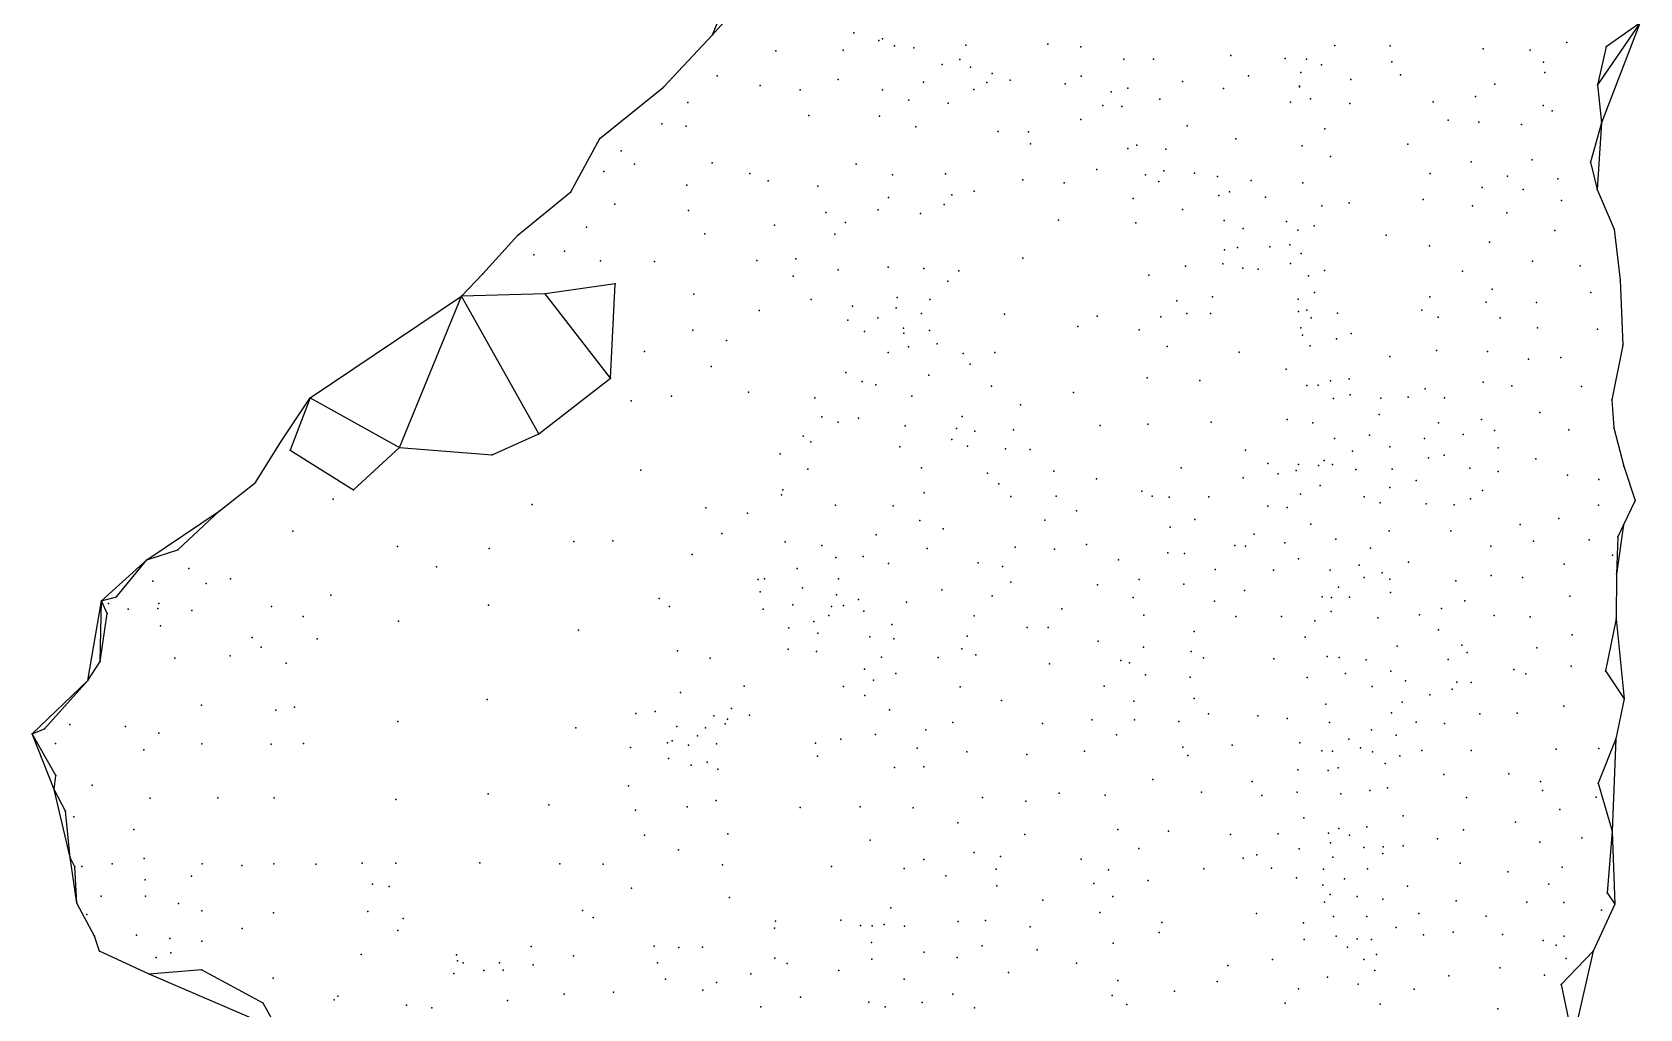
# Model space of a CAD drawing. Header units: millimetres. Extents: x 399711 to 433151, y 4365450 to 4409174.
# Drawn here: x 423307 to 432287, y 4398242 to 4403703 of the extents above; entities that cross this region are included whole.
import ezdxf

# ---------------------------------------------------------------- set-up
doc = ezdxf.new("R2010")
doc.units = ezdxf.units.MM
doc.layers.add('边界', color=7, linetype='Continuous')

msp = doc.modelspace()

# ---------------------------------------------------------------- linework, layer by layer
for p in [(427106.836, 4403687.539, 45.8), (427896.607, 4403699.36), (428036.215, 4403655.434, 42.1), (428057.206, 4403665.249, 45.9), (428123.93, 4403625.358, 45.8), (428521.3, 4403629.348, 44.4), (428980.596, 4403635.307, 44.895), (429164.183, 4403621.082, 43.4), (430582.795, 4403627.454, 43.304), (430892.526, 4403626.266, 44.484), (431878.497, 4403644.861, 44.3), (432099.115, 4403621.132, 44.407), (427461.54, 4403598.231, 45.7), (427836.723, 4403602.448, 47.221), (428231.918, 4403614.019, 45.509), (428487.915, 4403550.185, 41.9), (429404.536, 4403552.227, 41.4), (429570.909, 4403551.196, 43.2), (430003.258, 4403572.782, 46.576), (430306.632, 4403555.71, 47.801), (430424.917, 4403551.47, 47.763), (430902.369, 4403537.048, 46.1), (431412.332, 4403609.166, 44.1), (431674.885, 4403602.027, 44.2), (431749.262, 4403534.76, 45.5), (427132.291, 4403458.621, 45.7), (428389.992, 4403522.45, 44.606), (428548.328, 4403507.198, 44.9), (428669.954, 4403472.122, 46.205), (429165.854, 4403457.232, 43.494), (430102.045, 4403458.464, 43.3), (430394.367, 4403477.704, 42.3), (430509.116, 4403518.96, 42.922), (430949.521, 4403463.732, 43.897), (431757.325, 4403476.886, 43.98), (426833.192, 4403395.033, 45.8), (427374.116, 4403403.512, 45.7), (427596.849, 4403380.196, 45.6), (427808.162, 4403437.919, 44.99), (428056.2, 4403380.851, 44.915), (428286.509, 4403422.655, 43.6), (428566.373, 4403381.384, 89.065), (428640.11, 4403421.421, 45.586), (428768.982, 4403434.845, 44.4), (429077.699, 4403413.479, 44.84), (429334.569, 4403369.194, 40.8), (429427.426, 4403388.811, 44.622), (429733.329, 4403427.615, 43.2), (429962.096, 4403388.356, 43.148), (430385.952, 4403396.754, 42.3), (430385.974, 4403399.742, 41.4), (430672.654, 4403437.435, 43.631), (431477.629, 4403411.423, 43.584), (432051.34, 4403408.548, 43.983), (426968.908, 4403310.036, 45.639), (428203.708, 4403321.445, 43.6), (428423.815, 4403305.725, 43.6), (429288.373, 4403292.356, 43.6), (429392.788, 4403287.783, 44.7), (429606.113, 4403327.078), (430335.462, 4403311.065, 45.7), (430446.76, 4403330.733, 44.2), (430668.096, 4403303.874, 43.091), (431133.471, 4403313.659, 43.98), (431369.62, 4403343.362, 43.98), (431746.709, 4403291.911, 43.691), (431798.014, 4403262.091, 43.555), (426823.204, 4403189.87, 45.836), (426960.696, 4403176.88, 45.7), (427646.069, 4403235.77, 45.724), (428040.735, 4403232.552, 44.651), (428242.01, 4403174.158, 44.138), (429164.122, 4403214.489, 43.397), (429757.671, 4403179.515, 42.3), (431215.738, 4403211.209, 43.628), (431387.065, 4403199.031, 41.894), (431626.347, 4403187.145, 44), (432073.056, 4403196.153, 43.577), (426477.37, 4403107.581, 47.6), (428702.118, 4403146.414, 43.698), (428871.736, 4403145.469, 43.587), (430030.357, 4403106.558, 42.8), (430527.953, 4403162.247, 43.179), (426596.501, 4403038.19, 45.5), (428884.004, 4403077.614, 43.459), (429427.837, 4403053.013, 43.147), (429478.185, 4403071.217, 40.715), (429638.464, 4403048.49, 42.4), (430400.294, 4403067.928, 42.5), (430559.404, 4403008.218, 42.81), (430991.135, 4403077.146, 43.452), (426500.846, 4402924.273, 45.5), (426671.061, 4402963.679, 46.098), (427104.957, 4402971.516, 45.8), (427316.27, 4402912.034, 45.468), (427909.737, 4402965.096, 44.893), (428112.427, 4402904.714, 44.5), (428408.785, 4402909.9, 41.7), (429253.416, 4402934.913, 43.2), (429525.363, 4402905.693, 46.2), (429628.364, 4402926.997, 46.7), (429799.383, 4402914.533, 41.983), (431115.381, 4402912.568, 43.281), (431344.441, 4402977.298, 43.26), (431685.958, 4402988.844, 44.1), (432010.891, 4402975.206, 43.825), (426963.035, 4402847.976, 45.661), (427418.902, 4402871.044, 45.965), (427695.945, 4402841.318, 43.2), (428568.32, 4402813.226, 43.304), (428839.728, 4402877.603, 43.3), (429071.923, 4402861.143, 43.3), (429599.548, 4402867.848, 40.4), (429928.093, 4402895.846, 42.867), (430116.227, 4402873.29, 43.098), (430404.98, 4402860.432, 43.5), (431405.79, 4402833.517, 43.118), (431548.046, 4402896.833, 42.6), (431635.138, 4402823.067, 43.108), (431828.419, 4402883.056, 43.553), (432049.098, 4402822.88, 43.854), (426315.859, 4402809.922, 47.8), (426562.163, 4402740.6, 46.9), (428089.714, 4402778.355, 44.296), (428401.496, 4402738.602, 42.69), (428444.688, 4402792.71, 43.603), (429456.219, 4402772.277, 43.07), (429935.709, 4402790.217, 42.14), (429994.65, 4402809.081, 43.611), (430195.344, 4402779.497, 43.292), (430510.427, 4402731.474, 42.549), (430663.376, 4402749.122, 42.551), (431077.18, 4402766.611, 43.292), (431352.391, 4402731.303, 43.087), (431849.643, 4402762.378, 43.6), (426973.098, 4402706.26, 45.5), (427740.139, 4402694.669, 43.041), (427850.27, 4402637.819, 42.933), (428032.969, 4402708.797, 42.9), (428269.702, 4402688.817, 42.751), (429039.935, 4402651.625, 43.3), (429471.608, 4402636.551, 43.129), (429733.199, 4402712.023, 40), (429964.992, 4402649.603, 42.414), (430313.099, 4402644.33, 47.9), (431544.962, 4402692.551, 42.732), (426019.323, 4402566.796, 46.7), (426402.741, 4402612.986, 46.6), (427064.313, 4402574.845, 45.4), (427454.1, 4402623.048, 43.1), (427790.708, 4402572.527, 43.109), (430071.793, 4402604.504, 43.222), (430377.13, 4402595.536, 39.7), (430468.636, 4402619.712, 42.4), (430870.427, 4402566.959, 42.8), (431813.217, 4402593.619, 43.5), (432143.235, 4402601.768, 43.578), (426108.619, 4402457.423, 46.3), (426280.729, 4402478.751, 46.1), (429967.349, 4402486.564, 41.883), (430038.965, 4402499.125, 42.168), (430220.834, 4402502.947, 42.886), (430332.925, 4402513.318, 41.1), (430394.413, 4402464.845, 42.2), (431112.166, 4402507.397, 42.7), (431446.626, 4402528.905, 43.1), (426480.742, 4402423.763, 46.9), (426782.864, 4402421.166, 45.6), (427354.798, 4402426.363, 43.3), (427572.682, 4402435.959, 42.9), (427809.847, 4402373.597, 42.8), (428087.815, 4402388.382, 42.7), (428287.577, 4402380.61, 42.418), (428483.048, 4402369.16, 43.2), (428839.883, 4402438.662, 43.2), (429749.956, 4402395.187, 42.799), (429957.843, 4402406.825, 42.258), (429957.958, 4402406.723, 42.799), (430070.02, 4402382.359, 40.1), (430155.706, 4402377.561, 42.397), (430336.243, 4402410.063, 40.4), (430525.5, 4402370.766, 42.4), (431296.795, 4402366.694, 43.1), (431686.709, 4402423.017, 43.2), (431953.139, 4402396.541, 43.31), (425823.921, 4402351.068, 46.6), (426563.451, 4402295.855, 47.1), (427557.474, 4402339.125, 41.2), (428421.557, 4402310.206, 43.901), (429543.86, 4402343.874, 44.222), (430437.182, 4402339.92, 44.1), (432176.798, 4402316.241, 44.174), (425705.42, 4402227.199, 46.4), (426171.77, 4402239.466, 46.7), (427003.673, 4402237.883, 45.384), (427658.456, 4402208.405, 43.5), (428138.387, 4402218.913, 42.644), (428321.058, 4402207.371, 45.329), (429700.111, 4402201.284, 42.8), (429900.897, 4402223.814, 42.8), (430377.85, 4402210.699, 40.9), (430470.295, 4402247.162, 42.1), (431114.088, 4402222.857, 42.628), (431429.57, 4402192.87, 42.89), (431463.047, 4402265.708, 42.538), (431709.854, 4402190.509, 43.2), (432012.571, 4402248.061, 43.131), (427368, 4402146, 45.6), (427889.944, 4402170.308, 44.309), (428030.735, 4402105.902, 44.777), (428133, 4402161, 42.547), (428275, 4402130, 45.753), (428738.523, 4402126.279, 43.52), (429256, 4402115, 42.081), (429610.528, 4402111.785, 43.43), (429756, 4402130, 42.333), (429888, 4402129, 42.767), (430381.218, 4402141.629, 41.2), (430426.808, 4402148.965, 41.2), (430451.131, 4402104.986, 43.7), (430599.219, 4402132.449, 42.1), (431068.54, 4402147.502, 43.34), (431160.415, 4402108.432, 42.518), (431506.368, 4402104.999, 42.3), (426996.299, 4402036.586, 47.014), (427863, 4402093, 42.396), (427957, 4402030, 42.396), (428173.376, 4402048.247, 42.02), (428175.748, 4402018.997, 43.923), (428319, 4402034, 42.615), (429147.054, 4402056.857, 43.512), (429491.166, 4402038.213, 44.065), (430394.113, 4402050.469, 44.5), (430402.212, 4402008.925, 40), (430675.267, 4402017.561, 42.381), (431715.926, 4402050.262, 42.4), (432051.026, 4402042.065, 42.8), (426727.62, 4401917.439, 47.971), (427184.391, 4401978.728, 45.796), (428201.853, 4401942.869, 43.369), (428362, 4401960, 43.326), (429646, 4401945, 42.9), (430446.031, 4401948.716, 40.6), (430593.335, 4401987.667, 42.381), (431151.349, 4401923.349, 42.2), (431436.778, 4401918.191, 42.144), (432192.215, 4401951.941, 43.348), (427099.543, 4401833.664, 45.98), (428088, 4401912, 41.997), (428507, 4401907, 41.8), (428546, 4401847, 41.91), (428685.04, 4401912.639, 45.1), (430048.828, 4401913.4, 42.97), (430890.706, 4401889.007, 42.7), (431665.316, 4401874.48, 42.3), (431846.594, 4401883.571, 42.5), (426536.933, 4401768.896, 47.903), (427852.621, 4401800.636, 43.108), (427942.834, 4401749.232, 43.063), (428315, 4401785, 44.116), (429536, 4401770, 42.532), (429830.132, 4401755.999, 42.616), (430310.8, 4401818.513, 43.194), (430558.439, 4401752.52, 41.7), (430662.633, 4401764.006, 42.154), (431412.877, 4401746.244, 41.901), (424860.54, 4401659.077, 47.6), (426877.185, 4401667.882, 47.418), (427308, 4401690, 45.3), (427679, 4401659, 43.3), (428019.479, 4401731.361, 43.963), (428221.066, 4401667.813, 44.919), (428665, 4401723, 41.852), (429123, 4401689, 42.6), (430426.209, 4401727.11, 45.3), (430489.672, 4401729.045, 38.3), (430576.415, 4401655.244, 44.7), (430668.408, 4401675.648, 41.925), (430839.738, 4401655.639, 43.7), (430993.46, 4401662.26, 43.2), (431087.398, 4401709.391, 42.453), (431195.253, 4401658.225, 41.98), (431571.437, 4401726.247, 42.122), (431961.869, 4401721.86, 42.5), (432131.318, 4401647.733, 43.128), (426653, 4401641, 47.5), (428827, 4401619, 41.94), (430831.17, 4401565.434, 41.8), (431728.706, 4401575.863, 42.3), (427718, 4401553, 41.5), (427808.71, 4401522.613, 43.815), (427923, 4401545, 44.888), (428182.941, 4401502.127, 44.003), (428470.84, 4401486.153, 43.002), (428501, 4401554, 40.1), (428572.163, 4401471.864, 42.667), (428788, 4401479, 42.221), (429272, 4401504, 42.746), (429538.637, 4401511.608, 42.736), (429893, 4401522, 42.8), (430318.028, 4401536.81, 43.004), (430460.693, 4401518.012, 41), (431161.888, 4401518.616, 42.147), (431403.328, 4401537.986, 42.319), (431475.307, 4401476.157, 42.082), (431889.864, 4401479.261, 42.947), (432141.889, 4401490.174, 43.128), (424699.068, 4401417.825, 43.229), (425357.789, 4401380.202, 44.553), (426137.337, 4401456.517, 47.16), (427612.628, 4401444.714, 43.477), (427655.909, 4401413.244, 43.668), (428154, 4401385, 43.628), (428444, 4401425, 42.552), (428531, 4401389, 41.901), (430581.552, 4401431.494, 38.6), (430776.186, 4401449.791, 41.951), (430891.262, 4401385.296, 41.8), (431084.644, 4401430.458, 41.511), (431300.151, 4401453.175, 41.995), (431495.967, 4401379.543, 42.1), (424747.892, 4401366.218, 43.924), (425876.993, 4401340.089, 44.134), (427484.746, 4401346.121, 45.548), (428743, 4401373, 41.733), (428882, 4401369, 41.314), (430083.517, 4401365.527, 42.75), (430209.861, 4401291.557, 46.491), (430380.229, 4401286.252, 45.2), (430524.498, 4401307.775, 46.5), (430681.855, 4401361.024, 41.4), (431106.776, 4401322.609, 41.933), (431194.847, 4401338.42, 46.363), (431705.692, 4401317.627, 42.3), (426706, 4401254, 46.729), (427640, 4401259, 45.521), (428273.605, 4401267.706, 42.425), (428644, 4401237, 41.735), (429013, 4401248, 41.927), (429252, 4401206, 41.4), (429725.746, 4401267.1, 44.7), (430071.751, 4401210.835, 42.195), (430267.587, 4401233.441, 42.028), (430366.946, 4401251.553, 42.3), (430492.976, 4401279.478, 40.4), (430570.113, 4401285.078, 38.2), (430701.099, 4401258.065, 41.1), (430903.875, 4401258.681, 41.189), (431338.144, 4401265.847, 44.4), (431496.225, 4401246.218, 41.2), (431882.788, 4401226.688, 42.395), (431882.788, 4401226.688), (432058.948, 4401202.64), (432197.99, 4401276.647, 42.4), (424553.42, 4401185.348, 44.122), (425102.592, 4401143.46, 44.498), (427493.077, 4401115.67, 46.07), (427500.283, 4401144.324, 44.62), (428288.987, 4401127.042, 43.244), (428705.903, 4401178.038, 42.59), (429026, 4401108), (429505.545, 4401136.469, 41.805), (429563.203, 4401108.51, 41.557), (430390.885, 4401120.54, 41.92), (430501.748, 4401167.984, 41.8), (430890.816, 4401156.109, 41.589), (431038.17, 4401195.304, 41.7), (431408.298, 4401140.599, 41.3), (424351.099, 4401024.048, 43.453), (424987.884, 4401092.624, 43.692), (426099.144, 4401061.233, 44.415), (427070.48, 4401042.82, 45.365), (427070.564, 4401042.803, 44.879), (427794, 4401059, 45.1), (428117, 4401054, 43.3), (428773, 4401106, 41.609), (429140, 4401027, 39.8), (429657.13, 4401102.771, 41.929), (429880, 4401105, 41.9), (430209.688, 4401052.347, 41.794), (430316.848, 4401045.346, 41.92), (430746.908, 4401104.385, 40.531), (430835.863, 4401071.132, 42.7), (431092.706, 4401066.419, 41.617), (431249.733, 4401060.345, 41.377), (431341.151, 4401094.338, 38), (432056.91, 4401057.802, 42.3), (432261.141, 4401084.654, 42.2), (427303.058, 4401014.063, 43.89), (428266, 4400973, 43.067), (428964, 4400974, 41.2), (429664, 4400936, 41.7), (429801, 4400979, 41.8), (430449.415, 4400952.488, 41.808), (431618.613, 4400950.329, 42.486), (431834.419, 4400984.059, 41.7), (432195.838, 4400947.623, 42.105), (424763.554, 4400913.619, 43.067), (426332, 4400856, 44.6), (426549.942, 4400858.58, 44.703), (427159.357, 4400900.224, 44.104), (427513.577, 4400853.091, 44.961), (428020.44, 4400892.754, 43.606), (428396.058, 4400926.167, 42.288), (429196, 4400839, 41.3), (430133, 4400897, 41.881), (430303.354, 4400847.766, 41.819), (430303.402, 4400847.709, 41.866), (430589.145, 4400868.663, 41.4), (430886.352, 4400915.022, 41.51), (431231.464, 4400914.541, 41.577), (431693.343, 4400857.635, 41.794), (432004.391, 4400863.887, 41.9), (432164.52, 4400880.886, 45.467), (423946.451, 4400752.715, 43.962), (424121.238, 4400809.269, 43.263), (425347, 4400827, 43.966), (425860.074, 4400816.464, 42.522), (426993.418, 4400782.798, 45.145), (427717.123, 4400833.392, 45.164), (427795.536, 4400766.285, 44.657), (427948.803, 4400771.9, 44.114), (428306.54, 4400815.811, 42.825), (428798, 4400824, 40.974), (429018, 4400813, 41.1), (429375, 4400752, 41.425), (429649.746, 4400790.928, 41.495), (429743.139, 4400788.833, 41.649), (430025.301, 4400832.824, 41.886), (430083.603, 4400829.629, 42.055), (430380.669, 4400757.633, 41.819), (430380.717, 4400757.576, 41.866), (430781.725, 4400818.443, 40.6), (431454.64, 4400829.033, 41.108), (432133.613, 4400778.514, 42.087), (424180.943, 4400704.343, 43.18), (425565, 4400713, 42.5), (427580.269, 4400704.956, 46.459), (428089.345, 4400732.205, 43.677), (428591.273, 4400735.806, 42.445), (428727.392, 4400715.948, 41.781), (429915, 4400698, 41.572), (430240, 4400694, 41.7), (430556.755, 4400695.514, 41.591), (430719.615, 4400722.904, 36.4), (430847.213, 4400680.54, 40.4), (430994.382, 4400738.791, 40.6), (431457.349, 4400665.636, 41.2), (431864.885, 4400729.293, 41.7), (432156.953, 4400673.114, 41.92), (423980.977, 4400632.576, 43.353), (424279.535, 4400621.157, 42.843), (424414.484, 4400645.578, 42.553), (427361.324, 4400641.84, 46.492), (427373.589, 4400574.482, 47.132), (427398, 4400647, 46.865), (427608.923, 4400596.731, 48.279), (427810.766, 4400647.127, 46.45), (428388, 4400585, 42.28), (428774.427, 4400627.936, 41.049), (429257.445, 4400613.293, 41.06), (429490.647, 4400643.376, 42.049), (429740.125, 4400616.214, 41.433), (430078.55, 4400582.091, 41.607), (430603.889, 4400600.268, 44.4), (430746.575, 4400654.429, 36.1), (430891.245, 4400644.652, 42), (430894.666, 4400570.033, 41.8), (431260.103, 4400636.037, 41.544), (431632.376, 4400653.985, 41.4), (423694.017, 4400523.644, 47.478), (423732.896, 4400509.491, 41.388), (423778.639, 4400545.737, 43.588), (424008.721, 4400480.243, 45.651), (424014.783, 4400509.31, 44.703), (424643.884, 4400492.183, 42.81), (424975.801, 4400554.802, 43.6), (425854.866, 4400498.972, 42.61), (426810, 4400536, 41.553), (426867, 4400491, 44.53), (427554.873, 4400500.372, 56.385), (427771.525, 4400492.105, 49.289), (427800.335, 4400557.044, 48.175), (427838.234, 4400498.091, 48.643), (427923.323, 4400531.389, 47.698), (428190.061, 4400516.087, 43.49), (428669.422, 4400552.164, 41.8), (429059, 4400479, 40.727), (429457, 4400543, 41.133), (429911, 4400522, 41.671), (430512.596, 4400545.825, 41.348), (430565.074, 4400541.402, 40.9), (430665.245, 4400543.989, 41.1), (431179.37, 4400479.855, 40.4), (431310.102, 4400523.26, 40.709), (431895.339, 4400550.124, 41.685), (423726.386, 4400452.537, 42.701), (423842.709, 4400475.994, 44.827), (424199.441, 4400469.305, 41.069), (424819.652, 4400436.351, 43.721), (425353.768, 4400408.944, 42.187), (427390.252, 4400477.227, 48.185), (427673.977, 4400407.689, 55.985), (427757.591, 4400442.396, 49.789), (427952.822, 4400465.495, 48.444), (428108.699, 4400392.04, 44.637), (428568, 4400440, 39.8), (429516, 4400444, 40.795), (430029.658, 4400435.009, 41.741), (430285, 4400435, 41.621), (430472.11, 4400412.394, 41.197), (430563.577, 4400463.721, 40.662), (430823.429, 4400427.587, 40.1), (431057.173, 4400446.105, 40.37), (431473.372, 4400441.856, 41), (431674.793, 4400434.06, 41.238), (432155.077, 4400421.96, 41.964), (424022.963, 4400384.595, 46.057), (424535.516, 4400318.607, 40.854), (424899.366, 4400311.087, 42.203), (426359.247, 4400359.078, 43.152), (427534.012, 4400372.723, 58.374), (427696.312, 4400343.322, 61.35), (427985.611, 4400322.876, 50.557), (428120, 4400311, 38.6), (428528.717, 4400326.766, 41.299), (428864, 4400375, 40.424), (428983, 4400375, 39.8), (429798.45, 4400352.439, 41.077), (430417.944, 4400321.145, 42.613), (431161.904, 4400362.238, 40.079), (431908.571, 4400332.91, 41.708), (424412.169, 4400216.171, 45.384), (424585.109, 4400264.474), (426912.329, 4400243.148, 59.378), (427529, 4400254, 51.3), (427688, 4400240, 56.9), (428050.812, 4400208.645, 46.321), (428500, 4400256, 37.974), (428578, 4400222, 41.139), (429262, 4400298, 40.868), (429515, 4400264, 40.677), (429780, 4400240, 40.988), (430540.534, 4400213.167, 40.845), (430931.498, 4400270.462, 39), (431293.454, 4400275.531, 41.349), (431322.192, 4400234.574, 40.857), (431712.295, 4400260.796, 41.2), (423685.867, 4400184.584, 47.035), (424103.862, 4400203.798, 46.245), (424724.858, 4400175.801, 42.497), (427094.466, 4400202.295, 51.275), (427955.964, 4400141.944, 49.121), (428366.706, 4400206.167, 42.802), (428989, 4400172, 40.571), (429387.356, 4400190.058, 39.467), (429436.546, 4400177.512, 41.461), (429850, 4400205, 41.403), (430242.943, 4400199.78, 41.653), (430608.228, 4400206.163, 44.5), (430759.069, 4400193.046, 37.4), (430895.296, 4400129.801, 42.3), (431217.385, 4400194.782, 40.344), (431582.886, 4400139.274, 40.462), (431903.449, 4400157.424, 41.691), (432095.965, 4400132.566, 41.55), (423616.742, 4400077.865, 46.167), (427284.769, 4400045.919, 52.087), (427838.155, 4400045.347, 54.44), (428006, 4400080, 40.5), (428130.524, 4400117.567, 45.83), (428491, 4400042, 37.6), (429294.427, 4400046.769, 40.804), (429525, 4400110, 40.667), (429776, 4400096, 40.884), (430428.384, 4400095.269, 41.197), (430643.139, 4400116.698, 40.2), (430792.826, 4400044.186, 37.6), (430978.226, 4400075.996, 39.3), (431238.074, 4400029.287, 40.112), (431265.612, 4400069.661, 40.731), (431344.361, 4400067.653, 40.549), (431651.049, 4400115.256, 40.857), (424251.76, 4399940.26, 43.796), (425848.251, 4399971.195, 43.187), (425848.252, 4399971.226, 43.184), (426927.623, 4400011.735, 50.801), (427957.069, 4399993.834, 48.5), (428722, 4399967, 40.4), (429461, 4399962, 40.43), (429798, 4399977, 40.59), (430532.411, 4399946.312, 40.905), (430959.07, 4399956.857, 37.1), (431114.608, 4399997.596, 40.541), (432199.703, 4399976.165, 41.3), (424667.814, 4399911.855, 43.562), (424771.421, 4399929.694, 44.527), (425350.038, 4399849.192, 41.809), (426679.629, 4399893.045, 41.4), (426786.534, 4399904.304, 43.51), (427115.096, 4399880.806, 54.788), (427190.946, 4399862.237, 55.947), (427213.602, 4399920.825, 55.049), (427314.473, 4399885.033, 55.256), (428096.483, 4399913.902, 45.716), (429226, 4399858, 40.309), (429465, 4399859, 40.461), (429877.467, 4399892.088, 40.961), (430152.999, 4399881.243, 40.948), (430318, 4399866, 40.805), (430900.366, 4399898.198, 40.3), (431392.724, 4399891.081, 40.564), (431601.662, 4399895.594, 40.4), (431863.234, 4399935.505, 41.423), (423306.63, 4399780.281, 48.896), (423375.438, 4399807.643, 44.426), (423375.444, 4399807.632, 44.429), (423516.351, 4399831.265, 45.449), (423827.868, 4399821.009, 44.982), (424014.313, 4399782.848, 44.078), (426344, 4399814, 41.314), (426908.431, 4399820.816, 45.81), (427022.843, 4399768.712, 52.376), (427068.252, 4399813.663, 54.366), (427177.032, 4399835.408, 52.632), (428017.494, 4399775.748, 44.811), (428298, 4399802, 43.298), (428448.631, 4399843.799, 40.65), (428950, 4399838, 40.028), (429364.221, 4399775.1, 41.075), (429712, 4399849, 40.423), (430553.944, 4399843.191, 40.754), (430788.313, 4399803.227, 40.5), (430926.829, 4399773.207, 40.9), (431038.604, 4399845.215, 40.4), (431196.287, 4399838.032, 40.6), (423436.756, 4399726.314, 44.308), (423930.601, 4399690.825, 43.985), (424255.031, 4399724.387, 43.217), (424641.838, 4399722.61, 42.784), (424823.079, 4399725.673, 43.222), (426649, 4399703, 41.7), (426855.182, 4399728.794), (426882.5, 4399740.053, 46.545), (426972.671, 4399717.356, 49.415), (426972.697, 4399717.424, 49.418), (427129.344, 4399723.865, 49.663), (427682.807, 4399728.258, 58.594), (427823.724, 4399751.045, 50.457), (428251, 4399699, 41.115), (428527, 4399680, 40.6), (429185, 4399683, 39.9), (429735.118, 4399704.649, 40.123), (430010.218, 4399716.717, 40.425), (430388.653, 4399730.184, 40.497), (430510.782, 4399684.874, 40.6), (430570.924, 4399682.354, 43.4), (430661.705, 4399749.489, 36.4), (430725.957, 4399700.99, 39.2), (430794.051, 4399679.152, 40.6), (431068.697, 4399687.222, 40.2), (431344.053, 4399687.667, 40.447), (431820.692, 4399693.805, 40.839), (432057.885, 4399697.455, 41.195), (432152.554, 4399751.471, 41.1), (426861.173, 4399642.968, 44.56), (426987.734, 4399604.401, 44.829), (427076.74, 4399621.028, 45.422), (427137.595, 4399581.509, 50.472), (427692.867, 4399654.226, 50.616), (428123, 4399591), (428287, 4399596, 40.816), (428863, 4399665, 39), (429761.394, 4399658.615, 39.999), (430601.895, 4399589.876, 39.6), (430864.496, 4399615.013, 42.3), (430947.114, 4399657.031, 40.327), (423439.125, 4399547.426, 44.388), (423641.604, 4399492.382, 44.579), (429566, 4399525, 40.29), (430122, 4399513, 40.35), (430376.146, 4399577.882, 40.457), (430545.727, 4399575.518, 40.417), (431192.582, 4399552.056, 40.1), (431555.602, 4399555.467, 40.2), (431732.866, 4399514.21, 40.712), (432054.179, 4399504.16, 40.815), (423429.926, 4399468.983, 44.044), (423966.101, 4399420.783, 43.61), (424344.274, 4399423.069, 42.577), (424659.045, 4399421.7, 41.787), (425338.666, 4399412.788, 41.326), (425853.664, 4399443.932, 42.711), (426638.709, 4399488.358, 40.077), (427127.223, 4399406.757, 44.245), (428616, 4399424, 39.7), (428857, 4399403, 39.6), (429044, 4399448, 39.7), (429300, 4399438, 39.1), (429838, 4399454, 40.343), (430175, 4399436, 40.19), (430372.463, 4399453.034, 40.259), (430617.004, 4399445.272, 38.6), (430778.816, 4399463.629, 39.8), (430876.716, 4399477.751, 39.643), (431318.782, 4399423.825, 40.103), (431744.098, 4399462.455, 41), (432043.235, 4399425.497, 40.7), (423492.537, 4399346.824, 45.255), (423539.681, 4399315.263, 45.073), (426192.043, 4399382.958, 41.971), (426677, 4399354, 39.8), (426965, 4399372, 39.9), (427597, 4399369, 44.8), (427932.5, 4399371.057, 45.066), (428228, 4399366, 39.971), (430964.907, 4399322.013, 39.707), (431839.846, 4399357.715, 40.632), (423875.402, 4399244.545, 44.548), (428476.761, 4399281.847, 39.337), (429372, 4399246, 39.7), (429654.781, 4399235.753, 40.06), (430266.572, 4399220.976, 40.227), (430409.564, 4399310.031, 40.343), (430548.116, 4399225.203, 40.8), (430606.255, 4399251.046, 38.6), (430762.22, 4399259.61, 39.1), (431301.464, 4399243.966, 39.855), (431591.88, 4399286.544, 40), (432132.015, 4399236.713, 40.613), (426726.667, 4399212.565, 39.855), (426918, 4399132, 39.8), (427193, 4399220, 44.211), (427988.149, 4399184.932, 47.216), (428852, 4399218, 39.6), (429487.648, 4399139.214, 39.691), (430000.923, 4399216.456, 40.072), (430384.098, 4399137.722, 40.29), (430559.077, 4399171.126, 40.451), (430665.828, 4399213.765, 36.6), (430745.362, 4399144.432, 39.3), (430852.945, 4399147.432, 42), (430965.678, 4399153.265, 39.6), (431157.001, 4399192.96, 39.7), (431728.006, 4399174.063, 40.7), (431963.389, 4399197.841, 40.5), (423519.66, 4399088.067, 47.216), (423753.843, 4399054.007, 46.5), (423932.54, 4399083.405, 45.961), (424255.7, 4399052.368, 44.29), (424478.226, 4399043.88, 43.246), (424656.2, 4399052.552, 42.299), (424891.106, 4399050.976, 41.539), (425150.505, 4399057.424, 43.708), (425338.627, 4399057.215, 41.19), (425807.535, 4399058.878, 41.131), (426255.078, 4399052.987, 36.006), (426495.653, 4399051.29, 41.253), (427162.654, 4399048.173, 41.453), (428287.059, 4399078.134, 39.02), (428568, 4399117, 39.267), (428715, 4399095, 39.668), (429166, 4399079, 39.253), (430071.307, 4399084.044, 39.781), (430148, 4399104, 38.5), (430571.844, 4399090.774, 43.3), (430852.398, 4399110.857, 42), (431282.613, 4399056.166, 39.563), (423545.083, 4399037.032, 48.157), (423584.673, 4399039.115, 47.047), (423937.665, 4398963.039, 47.124), (424196.629, 4398984.854, 45.566), (427771.521, 4399037.758, 42.098), (428177.682, 4399027.8, 41.824), (428410.088, 4398985.53, 39.34), (428691.792, 4399024.203, 40.646), (429319, 4399020, 40.466), (429541.212, 4398959.841, 39.726), (429851, 4399025, 39.7), (430229.539, 4399029.563, 40.033), (430369.348, 4398974.032, 39.729), (430520.69, 4399023.309, 39.753), (430638.048, 4398969.367, 40.064), (430766.246, 4399025.488, 38.55), (431550.172, 4399009.3, 39.8), (431853.459, 4399033.74, 40.565), (423692.928, 4398872.373, 46.203), (423938.91, 4398871.711, 47.503), (425207, 4398939, 38.836), (425301.609, 4398926.733, 40.272), (426654.25, 4398916.595, 41.291), (427202.503, 4398864.322, 41.614), (428694.936, 4398929.37, 39.247), (429236.569, 4398942.86, 39.785), (429344.229, 4398871.394, 39.736), (430517.12, 4398933.916, 39.545), (430556.725, 4398881.711, 38.49), (430708.862, 4398870.285, 36.4), (430989.365, 4398928.264, 39.834), (431778.691, 4398939.796, 40.6), (432104.822, 4398890.769, 40.31), (423556.134, 4398832.473, 48.131), (424123.202, 4398832.28, 45.759), (424255.25, 4398790.756, 43.497), (424654.343, 4398779.757, 42.634), (425180.819, 4398787.102, 41.721), (426381.087, 4398792.293, 41.354), (428102.296, 4398806.756, 40.848), (428952.854, 4398849.37, 39.376), (429271, 4398782, 39.678), (430146, 4398776, 39.6), (430525.815, 4398838.468, 41.4), (430851.974, 4398856.263, 40.271), (431052.176, 4398775.677, 39.608), (431261.166, 4398847.03, 39.939), (431655.478, 4398838.205, 40.184), (431863.041, 4398836.241, 40.595), (432072.483, 4398793.808, 38.909), (432147.728, 4398827.038, 40.729), (423612.522, 4398770.532, 47.147), (424478.892, 4398692.313, 42.671), (425379.882, 4398746.811, 41.585), (426440.232, 4398753.314, 40.779), (427453.485, 4398694.206, 40.767), (427459.697, 4398732.56, 40.243), (427824.749, 4398738.725, 40.423), (427933.017, 4398709.285, 40.013), (427999.318, 4398707.402, 39.98), (428066.665, 4398713.513, 40.1), (428179, 4398705, 41.51), (428478.834, 4398730.07, 39.012), (428632.393, 4398735.643, 39.043), (428881, 4398701, 39.832), (429616.615, 4398725.415, 39.675), (430408.294, 4398723.491, 39.8), (430575.532, 4398759.548, 38.49), (430762.402, 4398757.878, 36.8), (430925.168, 4398697.576, 39.7), (431429.251, 4398761.178, 39.538), (423654.102, 4398648.761, 48.537), (423889.286, 4398654.59, 47.228), (424076.102, 4398636.486, 44.954), (424253.87, 4398620.761, 43.472), (425349, 4398680, 41.5), (426094, 4398592, 39.558), (426781, 4398593, 34.2), (427995.743, 4398612.96, 39.733), (428613.361, 4398595.561, 38.972), (429345, 4398610, 40.032), (429602.94, 4398668.533, 38.654), (430412.972, 4398630.696, 39.5), (430590.65, 4398648.623, 38.9), (430708.563, 4398634.787, 34.7), (430787.398, 4398629.699, 36.9), (431079.504, 4398657.198, 39.538), (431245.124, 4398670.521, 39.39), (431520.659, 4398658.105, 39.284), (431747.242, 4398625.438, 40.409), (431820.284, 4398598.666, 40.4), (431864.118, 4398648.577, 38.736), (423683.099, 4398565.804, 48.281), (423999.414, 4398529.732, 45.061), (424081.919, 4398554.825, 45.029), (425145, 4398546, 41.5), (425676.254, 4398544.091, 40.267), (425683.088, 4398510.655, 40.75), (425683.415, 4398510.672, 40.722), (426330, 4398538, 34.1), (426918.414, 4398585.708, 38.694), (427051, 4398588, 33.6), (427455.65, 4398525.736, 39.303), (427996.226, 4398520.043, 39.658), (428289, 4398559, 39.8), (428474, 4398529, 39.4), (428920.496, 4398572.433, 40.935), (430236, 4398519, 39.4), (430654.802, 4398587.518, 37.4), (430746.109, 4398518.363, 36.1), (430815.405, 4398547.085, 39.8), (431876.245, 4398523.383, 40.4), (432025.786, 4398565.253, 38.736), (423960.647, 4398437.239, 45.316), (424251.895, 4398460.231, 43.612), (424652.21, 4398414.296, 42.892), (425662.834, 4398440.564, 40.364), (425714.881, 4398499.846, 40.644), (425830, 4398457, 38.1), (425918.119, 4398500.521, 41.094), (425938.302, 4398459.321, 43.421), (426106.024, 4398488.859, 39.217), (426799.235, 4398499.732, 38.718), (427322, 4398438, 39.992), (427524.955, 4398496.403, 39.172), (427813, 4398456, 39.1), (428759.831, 4398446.204, 40.3), (429139.736, 4398497.864, 39.9), (429986.623, 4398485.667, 39.458), (430542.29, 4398420.101, 38.49), (430806.043, 4398456.301, 40.6), (431220.107, 4398427.978, 39.316), (431505.811, 4398471.86, 38.877), (431755.46, 4398431.162, 40.4), (426278, 4398324, 34.6), (426554.191, 4398335.158, 39.9), (426844, 4398409, 39.7), (427053.466, 4398347.424, 38.365), (427129.962, 4398389.575, 38.674), (428177, 4398409, 39.2), (428448.737, 4398324.584, 39.128), (429371.582, 4398400.194, 39.394), (429688.252, 4398340.503, 38.936), (429925.465, 4398394.598, 39.196), (430381.096, 4398355.144, 39.315), (430714.194, 4398381.086, 39.1), (431027.454, 4398353.114, 39.316), (431848.376, 4398377.766, 39.966), (424597.512, 4398273.984, 42.3), (424994.42, 4398292.205, 40.927), (425014.848, 4398313.645, 41.994), (425014.914, 4398313.526, 42.022), (425397.404, 4398263.28, 42.223), (425539.822, 4398248.347, 40.541), (425962.472, 4398289.302, 39.3), (427377.962, 4398253.363, 39.143), (427599, 4398308, 38.8), (427980.387, 4398280.665, 38.832), (428071.477, 4398253.5, 38.849), (428278.69, 4398277.779, 38.418), (428570.059, 4398249.029, 39.1), (429339.365, 4398316.354, 39.095), (429421.236, 4398267.044, 39.115), (430305.509, 4398275.082, 39.315), (430836.486, 4398268.07, 39.3), (431493.097, 4398243.408, 38.994)]:
    msp.add_point(p)
at = {"layer": 'Defpoints', "color": 2}
for points in [[(424678.611, 4398127.108), (424597.512, 4398273.984), (424251.895, 4398460.231), (423960.647, 4398437.239), (423683.099, 4398565.804), (423654.102, 4398648.761), (423556.134, 4398832.473), (423519.66, 4399088.067), (423492.537, 4399346.824), (423429.926, 4399468.983), (423306.63, 4399780.281), (423375.438, 4399807.643), (423616.742, 4400077.865), (423685.867, 4400184.584), (423694.017, 4400523.644), (423946.451, 4400752.715), (424121.238, 4400809.269), (424351.099, 4401024.048), (424553.42, 4401185.348), (424699.068, 4401417.825), (424860.54, 4401659.077), (425357.789, 4401380.202), (425876.993, 4401340.089), (426137.337, 4401456.517), (426536.933, 4401768.896), (426171.77, 4402239.466), (425705.42, 4402227.199), (425823.921, 4402351.068), (426019.323, 4402566.796), (426315.859, 4402809.922), (426477.37, 4403107.581), (426833.192, 4403395.033), (427106.836, 4403687.539), (427259.379, 4404059.729)], [(432287.197, 4403752.173), (432051.34, 4403408.548), (432073.056, 4403196.153), (432010.891, 4402975.206), (432049.098, 4402822.88), (432143.235, 4402601.768), (432176.798, 4402316.241), (432192.215, 4401951.941), (432131.318, 4401647.733), (432141.889, 4401490.174), (432197.99, 4401276.647), (432261.141, 4401084.654), (432195.838, 4400947.623), (432164.52, 4400880.886), (432156.953, 4400673.114), (432155.077, 4400421.96), (432199.703, 4399976.165), (432152.554, 4399751.471), (432054.179, 4399504.16), (432132.015, 4399236.713), (432147.728, 4398827.038), (432025.786, 4398565.253), (431912.216, 4398067.887)]]:
    msp.add_lwpolyline(points, dxfattribs=at)
at = {"layer": 'Defpoints', "color": 6}
for points in [[(424678.611, 4398127.108), (424597.512, 4398273.984), (424251.895, 4398460.231), (423960.647, 4398437.239), (423683.099, 4398565.804), (423654.102, 4398648.761), (423556.134, 4398832.473), (423519.66, 4399088.067), (423492.537, 4399346.824), (423429.926, 4399468.983), (423306.63, 4399780.281), (423375.438, 4399807.643), (423616.742, 4400077.865), (423694.017, 4400523.644), (423946.451, 4400752.715), (424121.238, 4400809.269), (424351.099, 4401024.048), (424553.42, 4401185.348), (424699.068, 4401417.825), (424860.54, 4401659.077), (425357.789, 4401380.202), (425876.993, 4401340.089), (426137.337, 4401456.517), (425705.42, 4402227.199), (425823.921, 4402351.068), (426019.323, 4402566.796), (426315.859, 4402809.922), (426477.37, 4403107.581), (426833.192, 4403395.033), (427106.836, 4403687.539), (427259.379, 4404059.729)], [(432287.197, 4403752.173), (432051.34, 4403408.548), (432073.056, 4403196.153), (432049.098, 4402822.88), (432143.235, 4402601.768), (432176.798, 4402316.241), (432192.215, 4401951.941), (432131.318, 4401647.733), (432141.889, 4401490.174), (432197.99, 4401276.647), (432261.141, 4401084.654), (432195.838, 4400947.623), (432156.953, 4400673.114), (432155.077, 4400421.96), (432199.703, 4399976.165), (432152.554, 4399751.471), (432132.015, 4399236.713), (432147.728, 4398827.038), (432025.786, 4398565.253), (431912.216, 4398067.887)]]:
    msp.add_lwpolyline(points, dxfattribs=at)
at = {"layer": 'Defpoints', "color": 7}
for points in [[(424678.611, 4398127.108), (424597.512, 4398273.984), (424251.895, 4398460.231), (423960.647, 4398437.239), (423683.099, 4398565.804), (423654.102, 4398648.761), (423556.134, 4398832.473), (423519.66, 4399088.067), (423492.537, 4399346.824), (423429.926, 4399468.983), (423306.63, 4399780.281), (423375.438, 4399807.643), (423616.742, 4400077.865), (423694.017, 4400523.644), (423946.451, 4400752.715), (424121.238, 4400809.269), (424351.099, 4401024.048), (424553.42, 4401185.348), (424699.068, 4401417.825), (424860.54, 4401659.077), (425357.789, 4401380.202), (425705.42, 4402227.199), (425823.921, 4402351.068), (426019.323, 4402566.796), (426315.859, 4402809.922), (426477.37, 4403107.581), (426833.192, 4403395.033), (427106.836, 4403687.539), (427259.379, 4404059.729)], [(432287.197, 4403752.173), (432073.056, 4403196.153), (432049.098, 4402822.88), (432143.235, 4402601.768), (432176.798, 4402316.241), (432192.215, 4401951.941), (432131.318, 4401647.733), (432141.889, 4401490.174), (432197.99, 4401276.647), (432261.141, 4401084.654), (432195.838, 4400947.623), (432156.953, 4400673.114), (432155.077, 4400421.96), (432199.703, 4399976.165), (432152.554, 4399751.471), (432132.015, 4399236.713), (432147.728, 4398827.038), (432025.786, 4398565.253), (431912.216, 4398067.887)]]:
    msp.add_lwpolyline(points, dxfattribs=at)
at = {"layer": 'Defpoints', "color": 3}
for points in [[(424678.611, 4398127.108), (424597.512, 4398273.984), (424251.895, 4398460.231), (423960.647, 4398437.239), (423683.099, 4398565.804), (423654.102, 4398648.761), (423556.134, 4398832.473), (423545.083, 4399037.032), (423519.66, 4399088.067), (423492.537, 4399346.824), (423429.926, 4399468.983), (423439.125, 4399547.426), (423306.63, 4399780.281), (423375.438, 4399807.643), (423616.742, 4400077.865), (423685.867, 4400184.584), (423726.386, 4400452.537), (423694.017, 4400523.644), (423778.639, 4400545.737), (423946.451, 4400752.715), (424121.238, 4400809.269), (424351.099, 4401024.048), (424553.42, 4401185.348), (424699.068, 4401417.825), (424860.54, 4401659.077), (424747.892, 4401366.218), (425102.592, 4401143.46), (425357.789, 4401380.202), (425876.993, 4401340.089), (426137.337, 4401456.517), (426536.933, 4401768.896), (426563.451, 4402295.855), (426171.77, 4402239.466), (425705.42, 4402227.199), (425823.921, 4402351.068), (426019.323, 4402566.796), (426315.859, 4402809.922), (426477.37, 4403107.581), (426833.192, 4403395.033), (427106.836, 4403687.539), (427248.216, 4403846.352)], [(432287.197, 4403752.173), (432099.115, 4403621.132), (432051.34, 4403408.548), (432073.056, 4403196.153), (432010.891, 4402975.206), (432049.098, 4402822.88), (432143.235, 4402601.768), (432176.798, 4402316.241), (432192.215, 4401951.941), (432131.318, 4401647.733), (432141.889, 4401490.174), (432197.99, 4401276.647), (432261.141, 4401084.654), (432195.838, 4400947.623), (432164.52, 4400880.886), (432156.953, 4400673.114), (432155.077, 4400421.96), (432095.965, 4400132.566), (432199.703, 4399976.165), (432152.554, 4399751.471), (432054.179, 4399504.16), (432132.015, 4399236.713), (432104.822, 4398890.769), (432147.728, 4398827.038), (432025.786, 4398565.253), (431848.376, 4398377.766), (431912.216, 4398067.887)]]:
    msp.add_lwpolyline(points, dxfattribs=at)
at = {"layer": 'Defpoints', "color": 1}
for points in [[(424678.611, 4398127.108), (424597.512, 4398273.984), (424251.895, 4398460.231), (423960.647, 4398437.239), (423683.099, 4398565.804), (423654.102, 4398648.761), (423556.134, 4398832.473), (423545.083, 4399037.032), (423519.66, 4399088.067), (423492.537, 4399346.824), (423429.926, 4399468.983), (423306.63, 4399780.281), (423375.438, 4399807.643), (423616.742, 4400077.865), (423685.867, 4400184.584), (423694.017, 4400523.644), (423946.451, 4400752.715), (424121.238, 4400809.269), (424351.099, 4401024.048), (424553.42, 4401185.348), (424699.068, 4401417.825), (424860.54, 4401659.077), (425357.789, 4401380.202), (425876.993, 4401340.089), (426137.337, 4401456.517), (426536.933, 4401768.896), (426171.77, 4402239.466), (425705.42, 4402227.199), (425823.921, 4402351.068), (426019.323, 4402566.796), (426315.859, 4402809.922), (426477.37, 4403107.581), (426833.192, 4403395.033), (427106.836, 4403687.539), (427248.216, 4403846.352)], [(432287.197, 4403752.173), (432051.34, 4403408.548), (432073.056, 4403196.153), (432010.891, 4402975.206), (432049.098, 4402822.88), (432143.235, 4402601.768), (432176.798, 4402316.241), (432192.215, 4401951.941), (432131.318, 4401647.733), (432141.889, 4401490.174), (432197.99, 4401276.647), (432261.141, 4401084.654), (432195.838, 4400947.623), (432164.52, 4400880.886), (432156.953, 4400673.114), (432155.077, 4400421.96), (432095.965, 4400132.566), (432199.703, 4399976.165), (432152.554, 4399751.471), (432054.179, 4399504.16), (432132.015, 4399236.713), (432104.822, 4398890.769), (432147.728, 4398827.038), (432025.786, 4398565.253), (431912.216, 4398067.887)]]:
    msp.add_lwpolyline(points, dxfattribs=at)
at = {"layer": '边界', "color": 4}
for points in [[(424678.611, 4398127.108), (423960.647, 4398437.239), (423683.099, 4398565.804), (423654.102, 4398648.761), (423556.134, 4398832.473), (423519.66, 4399088.067), (423429.926, 4399468.983), (423306.63, 4399780.281), (423616.742, 4400077.865), (423694.017, 4400523.644), (423946.451, 4400752.715), (424351.099, 4401024.048), (424553.42, 4401185.348), (424699.068, 4401417.825), (424860.54, 4401659.077), (425705.42, 4402227.199), (425823.921, 4402351.068), (426019.323, 4402566.796), (426315.859, 4402809.922), (426477.37, 4403107.581), (426833.192, 4403395.033), (427106.836, 4403687.539), (427259.379, 4404059.729)], [(432287.197, 4403752.173), (432073.056, 4403196.153), (432049.098, 4402822.88), (432143.235, 4402601.768), (432176.798, 4402316.241), (432192.215, 4401951.941), (432131.318, 4401647.733), (432141.889, 4401490.174), (432197.99, 4401276.647), (432261.141, 4401084.654), (432195.838, 4400947.623), (432156.953, 4400673.114), (432155.077, 4400421.96), (432199.703, 4399976.165), (432152.554, 4399751.471), (432132.015, 4399236.713), (432147.728, 4398827.038), (432025.786, 4398565.253), (431912.216, 4398067.887)]]:
    msp.add_lwpolyline(points, dxfattribs=at)

doc.saveas('drawing.dxf')
